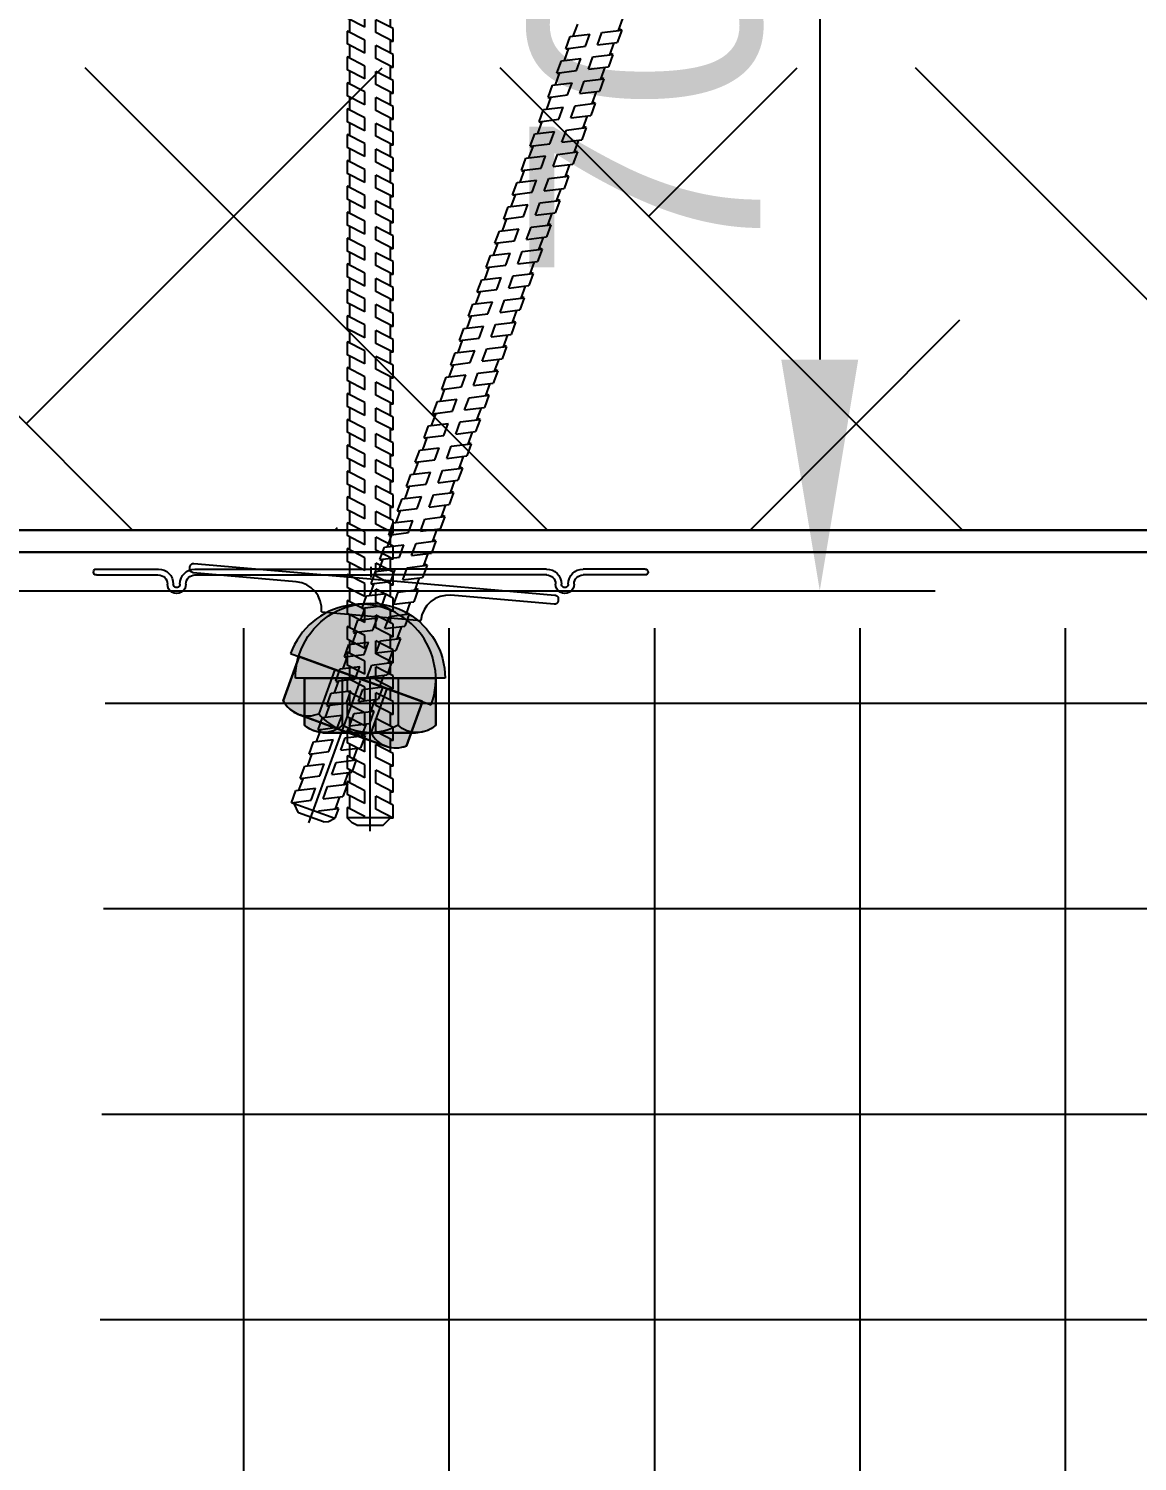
# Model space of a CAD drawing. Header units: millimetres. Extents: x -1985 to 969, y 203 to 500.
# Drawn here: x -1837.03 to -1825.03, y 421.36 to 436.86 of the extents above; entities that cross this region are included whole.
import ezdxf

# ---------------------------------------------------------------- set-up
doc = ezdxf.new("R2010")
doc.units = ezdxf.units.MM
doc.header["$PDMODE"] = 1
for name, color, linetype in [('Контур', 252, 'Continuous'), ('надписи', 7, 'Continuous'), ('Подхват', 252, 'Continuous'), ('ШПАЛА', 7, 'Continuous')]:
    doc.layers.add(name, color=color, linetype=linetype)
doc.layers.add('Сетка', color=7, linetype='ограждение1', lineweight=30)
doc.linetypes.add('ограждение1', pattern='A,6.35,-2.54,[133,ltypeshp.shx,S=2.54,R=0,X=-2.54,Y=0],-2.54,25.4', length=36.83)
doc.dimstyles.new('ISO-25', dxfattribs={"dimtxt": 2.5, "dimasz": 2.5, "dimexe": 1.25, "dimexo": 0.625, "dimtad": 1, "dimdec": 0, "dimlfac": 50, "dimtxsty": 'Standard', "dimcen": 2.5, "dimadec": 0, "dimazin": 0, "dimtfac": 1, "dimtdec": 0, "dimtmove": 0, "dimatfit": 3, "dimfxl": 0, "dimarcsym": 0})

# ---------------------------------------------------------------- blocks, each defined once
blk = doc.blocks.new('Анкер витой')
at = {"color": 252}
for p, q in [((-147920.2241561252, -9215.205208113908), (-147910.5797145284, -9210.291119674186)), ((-147910.5797145284, -9210.291252792973), (-147912.0859830756, -9210.291252792973)), ((-147910.5797145284, -9210.291119674184), (-147910.5797145284, -9217.291119674199)), ((-147935.5797145284, -9223.029255911548), (-147926.0715199474, -9218.184588793758)), ((-147920.2241561252, -9222.205208113917), (-147910.5797145284, -9217.291119674192)), ((-147935.5797145285, -9230.029255911555), (-147935.5797145285, -9223.029255911553)), ((-147935.5797145284, -9230.029255911548), (-147926.0715199474, -9225.184588793763)), ((-147920.2241561252, -9229.214869840547), (-147910.5797145284, -9224.300781400825)), ((-147910.5797145284, -9224.300914519612), (-147912.0859830756, -9224.300914519612)), ((-147910.5797145284, -9224.30078140083), (-147910.5797145285, -9231.30078140083)), ((-147935.5797145284, -9230.029300434297), (-147934.0859830756, -9230.029300434297)), ((-147935.5797145284, -9237.038917638187), (-147926.0715199474, -9232.194250520399)), ((-147920.2241561252, -9236.214869840554), (-147910.5797145284, -9231.30078140083)), ((-147935.5797145285, -9244.038917638198), (-147935.5797145285, -9237.038917638192)), ((-147935.5797145284, -9244.038917638187), (-147926.0715199474, -9239.194250520404)), ((-147920.2241561252, -9243.22484322643), (-147910.5797145284, -9238.310754786706)), ((-147910.5797145284, -9238.310887905493), (-147912.0859830756, -9238.310887905493)), ((-147910.5797145285, -9238.31075478671), (-147910.5797145284, -9245.310754786718)), ((-147935.5797145284, -9244.038962160936), (-147934.0859830756, -9244.038962160936)), ((-147935.5797145284, -9251.048891024067), (-147926.0715199474, -9246.204223906285)), ((-147920.2241561252, -9250.224843226435), (-147910.5797145284, -9245.310754786711)), ((-147935.5797145285, -9258.048891024078), (-147935.5797145285, -9251.048891024082)), ((-147935.5797145284, -9258.048891024067), (-147926.0715199474, -9253.204223906287)), ((-147920.2241561252, -9257.234504953069), (-147910.5797145284, -9252.320416513345)), ((-147910.5797145284, -9252.320549632132), (-147912.0859830756, -9252.320549632132)), ((-147910.5797145284, -9252.320416513347), (-147910.5797145285, -9259.320416513354)), ((-147935.5797145284, -9258.048935546816), (-147934.0859830756, -9258.048935546816)), ((-147935.5797145284, -9265.058552750706), (-147926.0715199474, -9260.213885632922)), ((-147935.5797145285, -9272.058552750712), (-147935.5797145285, -9265.058552750717)), ((-147920.2241561252, -9264.234504953081), (-147910.5797145284, -9259.32041651335)), ((-147935.5797145284, -9272.058552750706), (-147926.0715199474, -9267.213885632924)), ((-147935.5797145284, -9272.058597273455), (-147934.0859830756, -9272.058597273455)), ((-147920.2241561252, -9271.259259891576), (-147910.5797145284, -9266.345171451847)), ((-147910.5797145284, -9266.345304570634), (-147912.0859830756, -9266.345304570634)), ((-147910.5797145285, -9266.345171451849), (-147910.5797145284, -9273.345171451854)), ((-147935.5797145284, -9279.083307689209), (-147926.0715199474, -9274.23864057142)), ((-147935.5797145285, -9286.083307689216), (-147935.5797145285, -9279.083307689212)), ((-147920.2241561252, -9278.259259891583), (-147910.5797145284, -9273.345171451852)), ((-147920.2241561252, -9285.268921618224), (-147910.5797145284, -9280.354833178486)), ((-147910.5797145284, -9280.354966297273), (-147912.0859830756, -9280.354966297273)), ((-147910.5797145284, -9280.354833178491), (-147910.5797145284, -9287.354833178491)), ((-147935.5797145284, -9286.083307689209), (-147926.0715199474, -9281.238640571428)), ((-147935.5797145284, -9286.083352211957), (-147934.0859830756, -9286.083352211957)), ((-147935.5797145284, -9293.092969415848), (-147926.0715199474, -9288.248302298063)), ((-147920.2241561252, -9292.268921618224), (-147910.5797145284, -9287.354833178491)), ((-147935.5797145284, -9300.092969415851), (-147935.5797145285, -9293.092969415855)), ((-147935.5797145284, -9300.092969415848), (-147926.0715199474, -9295.24830229807)), ((-147920.2241561252, -9299.223597750013), (-147910.5797145284, -9294.309509310277)), ((-147910.5797145284, -9294.309642429063), (-147912.0859830756, -9294.309642429063)), ((-147910.5797145284, -9294.309509310278), (-147910.5797145284, -9301.309509310284)), ((-147935.5797145284, -9300.093013938596), (-147934.0859830756, -9300.093013938596)), ((-147935.5797145284, -9307.047645547638), (-147926.0715199474, -9302.202978429857)), ((-147920.2241561252, -9306.22359775002), (-147910.5797145284, -9301.309509310282)), ((-147935.5797145284, -9314.047645547646), (-147935.5797145284, -9307.04764554764)), ((-147935.5797145284, -9314.047645547638), (-147926.0715199474, -9309.202978429861)), ((-147920.2241561252, -9313.233259476652), (-147910.5797145284, -9308.319171036916)), ((-147910.5797145284, -9308.319304155702), (-147912.0859830756, -9308.319304155702)), ((-147910.5797145284, -9308.31917103692), (-147910.5797145284, -9315.319171036926)), ((-147935.5797145284, -9314.047690070387), (-147934.0859830756, -9314.047690070387)), ((-147935.5797145284, -9321.057307274277), (-147926.0715199474, -9316.212640156495)), ((-147920.2241561252, -9320.233259476658), (-147910.5797145284, -9315.319171036921)), ((-147935.5797145285, -9328.05730727428), (-147935.5797145284, -9321.057307274283)), ((-147935.5797145284, -9328.057307274277), (-147926.0715199474, -9323.212640156495)), ((-147920.2241561252, -9327.202405501826), (-147910.5797145284, -9322.288317062086)), ((-147910.5797145284, -9322.288450180873), (-147912.0859830756, -9322.288450180873)), ((-147910.5797145284, -9322.288317062095), (-147910.5797145284, -9329.288317062093)), ((-147935.5797145284, -9328.057351797026), (-147934.0859830756, -9328.057351797026)), ((-147935.5797145284, -9335.026453299448), (-147926.0715199474, -9330.181786181669)), ((-147935.5797145284, -9342.02645329945), (-147935.5797145285, -9335.026453299453)), ((-147920.2241561252, -9334.202405501826), (-147910.5797145284, -9329.288317062092)), ((-147935.5797145284, -9342.026453299448), (-147926.0715199474, -9337.181786181663)), ((-147935.5797145284, -9342.026497822197), (-147934.0859830756, -9342.026497822197)), ((-147920.2241561252, -9341.21206722846), (-147910.5797145284, -9336.297978788725)), ((-147910.5797145284, -9336.298111907512), (-147912.0859830756, -9336.298111907512)), ((-147910.5797145284, -9336.297978788723), (-147910.5797145284, -9343.297978788734)), ((-147935.5797145284, -9349.036115026087), (-147926.0715199474, -9344.191447908299)), ((-147935.5797145284, -9356.036115026083), (-147935.5797145284, -9349.036115026083)), ((-147920.2241561252, -9348.212067228465), (-147910.5797145284, -9343.29797878873)), ((-147920.2241561252, -9355.199823762654), (-147910.5797145284, -9350.285735322914)), ((-147910.5797145284, -9350.2858684417), (-147912.0859830756, -9350.2858684417)), ((-147910.5797145284, -9350.285735322914), (-147910.5797145284, -9357.285735322921)), ((-147935.5797145284, -9356.036115026087), (-147926.0715199474, -9351.191447908306)), ((-147935.5797145284, -9356.036159548836), (-147934.0859830756, -9356.036159548836)), ((-147935.5797145284, -9363.023871560275), (-147926.0715199474, -9358.17920444249)), ((-147920.2241561252, -9362.199823762656), (-147910.5797145284, -9357.28573532292)), ((-147935.5797145284, -9370.023871560268), (-147935.5797145284, -9363.023871560268)), ((-147935.5797145284, -9370.023871560275), (-147926.0715199474, -9365.179204442496)), ((-147920.2241561252, -9369.209485489291), (-147910.5797145284, -9364.295397049553)), ((-147910.5797145284, -9364.29553016834), (-147912.0859830756, -9364.29553016834)), ((-147910.5797145284, -9364.295397049558), (-147910.5797145285, -9371.295397049566)), ((-147935.5797145284, -9370.023916083024), (-147934.0859830756, -9370.023916083024)), ((-147935.5797145284, -9377.033533286914), (-147926.0715199474, -9372.188866169134)), ((-147920.2241561253, -9376.209485489304), (-147910.5797145284, -9371.295397049558)), ((-147935.5797145284, -9384.033533286913), (-147935.5797145284, -9377.03353328691)), ((-147935.5797145284, -9384.033533286914), (-147926.0715199474, -9379.188866169141)), ((-147920.2241561253, -9383.21945887518), (-147910.5797145284, -9378.305370435433)), ((-147910.5797145284, -9378.30550355422), (-147912.0859830756, -9378.30550355422)), ((-147910.5797145285, -9378.305370435437), (-147910.5797145284, -9385.305370435442)), ((-147935.5797145284, -9384.033577809663), (-147934.0859830756, -9384.033577809663)), ((-147935.5797145284, -9391.043506672795), (-147926.0715199474, -9386.198839555014)), ((-147920.2241561253, -9390.219458875185), (-147910.5797145284, -9385.305370435439)), ((-147935.5797145284, -9398.043506672791), (-147935.5797145284, -9391.043506672788)), ((-147935.5797145284, -9398.043506672795), (-147926.0715199474, -9393.198839555022)), ((-147920.2241561253, -9397.229120601818), (-147910.5797145284, -9392.315032162072)), ((-147910.5797145284, -9392.31516528086), (-147912.0859830756, -9392.31516528086)), ((-147910.5797145284, -9392.315032162078), (-147910.5797145284, -9399.315032162085)), ((-147935.5797145284, -9398.043551195544), (-147934.0859830756, -9398.043551195544)), ((-147935.5797145284, -9405.053168399434), (-147926.0715199474, -9400.208501281657)), ((-147920.2241561252, -9404.22912060182), (-147910.5797145284, -9399.315032162078)), ((-147935.5797145284, -9412.053168399436), (-147935.5797145284, -9405.053168399423)), ((-147935.5797145284, -9412.053168399434), (-147926.0715199474, -9407.20850128166)), ((-147935.5797145284, -9412.053212922183), (-147934.0859830756, -9412.053212922183)), ((-147920.2241561252, -9411.253875540317), (-147910.5797145284, -9406.339787100575)), ((-147910.5797145284, -9406.339920219361), (-147912.0859830756, -9406.339920219361)), ((-147910.5797145284, -9406.33978710058), (-147910.5797145284, -9413.339787100582)), ((-147935.5797145284, -9419.077923337936), (-147926.0715199474, -9414.233256220157)), ((-147935.5797145284, -9426.077923337938), (-147935.5797145284, -9419.077923337933)), ((-147920.2241561252, -9418.25387554032), (-147910.5797145284, -9413.33978710058)), ((-147920.2241561252, -9425.263537266957), (-147910.5797145284, -9420.349448827214)), ((-147910.5797145284, -9420.349581946), (-147912.0859830756, -9420.349581946)), ((-147910.5797145284, -9420.349448827215), (-147910.5797145284, -9427.349448827223)), ((-147935.5797145284, -9426.077923337936), (-147926.0715199474, -9421.233256220163)), ((-147935.5797145284, -9426.077967860685), (-147934.0859830756, -9426.077967860685)), ((-147920.2241561252, -9432.263537266957), (-147910.5797145284, -9427.349448827219)), ((-147935.5797145284, -9433.087585064575), (-147926.0715199474, -9428.242917946798)), ((-147935.5797145284, -9440.087585064568), (-147935.5797145284, -9433.087585064572)), ((-147935.5797145284, -9440.087585064575), (-147926.0715199474, -9435.242917946796)), ((-147920.2241561252, -9439.218213398744), (-147910.5797145284, -9434.304124959004)), ((-147910.5797145284, -9434.304258077791), (-147912.0859830756, -9434.304258077791)), ((-147910.5797145284, -9434.304124959008), (-147910.5797145284, -9441.30412495901)), ((-147935.5797145284, -9440.087629587324), (-147934.0859830756, -9440.087629587324)), ((-147935.5797145284, -9447.042261196366), (-147926.0715199474, -9442.197594078589)), ((-147920.2241561253, -9446.21821339875), (-147910.5797145284, -9441.30412495901)), ((-147935.5797145284, -9454.04226119636), (-147935.5797145284, -9447.042261196366)), ((-147935.5797145284, -9454.042261196366), (-147926.0715199474, -9449.197594078592)), ((-147920.2241561253, -9453.227875125387), (-147910.5797145284, -9448.313786685643)), ((-147910.5797145284, -9448.31391980443), (-147912.0859830756, -9448.31391980443)), ((-147910.5797145284, -9448.313786685647), (-147910.5797145285, -9455.313786685652)), ((-147935.5797145284, -9454.042305719115), (-147934.0859830756, -9454.042305719115)), ((-147935.5797145284, -9461.051922923005), (-147926.0715199474, -9456.207255805224)), ((-147920.2241561253, -9460.22787512539), (-147910.5797145284, -9455.313786685649)), ((-147935.5797145284, -9468.051922923001), (-147935.5797145284, -9461.051922922998)), ((-147935.5797145284, -9468.051922923005), (-147926.0715199474, -9463.207255805226)), ((-147920.2241561252, -9467.197021150554), (-147910.5797145284, -9462.282932710814)), ((-147910.5797145284, -9462.2830658296), (-147912.0859830756, -9462.2830658296)), ((-147910.5797145285, -9462.282932710816), (-147910.5797145284, -9469.282932710823)), ((-147935.5797145284, -9468.051967445754), (-147934.0859830756, -9468.051967445754)), ((-147935.5797145284, -9475.021068948176), (-147926.0715199474, -9470.176401830391)), ((-147920.2241561252, -9474.19702115056), (-147910.5797145284, -9469.28293271082)), ((-147935.5797145284, -9482.021068948174), (-147935.5797145284, -9475.02106894817)), ((-147935.5797145284, -9482.021068948176), (-147926.0715199474, -9477.176401830391)), ((-147935.5797145284, -9482.021113470924), (-147934.0859830756, -9482.021113470924)), ((-147920.2241561252, -9481.206682877197), (-147910.5797145284, -9476.292594437453)), ((-147910.5797145284, -9476.29272755624), (-147912.0859830756, -9476.29272755624)), ((-147910.5797145284, -9476.292594437457), (-147910.5797145284, -9483.292594437462)), ((-147935.5797145284, -9489.030730674815), (-147926.0715199474, -9484.186063557028)), ((-147935.5797145284, -9496.030730674811), (-147935.5797145284, -9489.030730674811)), ((-147920.2241561252, -9488.206682877202), (-147910.5797145284, -9483.292594437458)), ((-147920.2241561252, -9495.090256179044), (-147910.5797145284, -9490.176167739302)), ((-147910.5797145284, -9490.17630085809), (-147912.0859830756, -9490.17630085809)), ((-147910.5797145284, -9490.176167739302), (-147910.5797145284, -9497.176167739308)), ((-147935.5797145284, -9496.030730674815), (-147926.0715199474, -9491.186063557034)), ((-147935.5797145284, -9496.030775197563), (-147934.0859830756, -9496.030775197563)), ((-147920.2241561253, -9502.090256179054), (-147910.5797145284, -9497.176167739308)), ((-147935.5797145284, -9502.914303976664), (-147926.0715199474, -9498.069636858878)), ((-147935.5797145284, -9509.914303976655), (-147935.5797145284, -9502.914303976655)), ((-147935.5797145284, -9509.914303976664), (-147926.0715199474, -9505.069636858887)), ((-147920.2241561253, -9509.099917905689), (-147910.5797145284, -9504.185829465941)), ((-147910.5797145284, -9504.185962584728), (-147912.0859830756, -9504.185962584728)), ((-147910.5797145284, -9504.18582946594), (-147910.5797145284, -9511.185829465954)), ((-147935.5797145284, -9509.914348499413), (-147934.0859830756, -9509.914348499413)), ((-147935.5797145284, -9516.923965703303), (-147926.0715199474, -9512.079298585519)), ((-147920.2241561252, -9516.099917905689), (-147910.5797145284, -9511.185829465947)), ((-147935.5797145284, -9523.9239657033), (-147935.5797145284, -9516.923965703292)), ((-147935.5797145284, -9523.923965703303), (-147926.0715199474, -9519.079298585522)), ((-147920.2241561252, -9523.109891291566), (-147910.5797145284, -9518.195802851822)), ((-147910.5797145284, -9518.195935970609), (-147912.0859830756, -9518.195935970609)), ((-147910.5797145284, -9518.195802851827), (-147910.5797145285, -9525.195802851831)), ((-147935.5797145284, -9523.924010226052), (-147934.0859830756, -9523.924010226052)), ((-147935.5797145284, -9530.933939089184), (-147926.0715199474, -9526.089271971401)), ((-147920.2241561253, -9530.10989129157), (-147910.5797145284, -9525.195802851827)), ((-147935.5797145284, -9537.933939089178), (-147935.5797145284, -9530.933939089178)), ((-147935.5797145284, -9537.933939089184), (-147926.0715199474, -9533.089271971403)), ((-147920.2241561253, -9537.119553018209), (-147910.5797145284, -9532.205464578461)), ((-147910.5797145284, -9532.205597697248), (-147912.0859830756, -9532.205597697248)), ((-147910.5797145285, -9532.20546457847), (-147910.5797145285, -9539.205464578472)), ((-147935.5797145284, -9537.933983611932), (-147934.0859830756, -9537.933983611932)), ((-147935.5797145284, -9544.943600815823), (-147926.0715199474, -9540.098933698046)), ((-147920.2241561252, -9544.119553018205), (-147910.5797145284, -9539.205464578466)), ((-147935.5797145284, -9551.943600815815), (-147935.5797145284, -9544.943600815819)), ((-147935.5797145284, -9551.943600815823), (-147926.0715199474, -9547.098933698042)), ((-147935.5797145284, -9551.943645338572), (-147934.0859830756, -9551.943645338572)), ((-147920.2241561252, -9551.144307956707), (-147910.5797145284, -9546.230219516963)), ((-147910.5797145284, -9546.23035263575), (-147912.0859830756, -9546.23035263575)), ((-147910.5797145285, -9546.230219516969), (-147910.5797145284, -9553.230219516972)), ((-147935.5797145284, -9558.968355754325), (-147926.0715199474, -9554.123688636544)), ((-147935.5797145284, -9565.96835575432), (-147935.5797145284, -9558.968355754321)), ((-147920.2241561252, -9558.144307956707), (-147910.5797145284, -9553.230219516969)), ((-147935.5797145284, -9565.968355754325), (-147926.0715199474, -9561.123688636542)), ((-147935.5797145284, -9565.968400277074), (-147934.0859830756, -9565.968400277074)), ((-147920.2241561252, -9565.153969683344), (-147910.5797145284, -9560.239881243602)), ((-147920.2241561252, -9572.153969683352), (-147910.5797145284, -9567.239881243608)), ((-147910.5797145284, -9560.240014362389), (-147912.0859830756, -9560.240014362389)), ((-147910.5797145285, -9560.239881243606), (-147910.5797145285, -9567.239881243611)), ((-147935.5797145284, -9572.978017480964), (-147926.0715199474, -9568.133350363176)), ((-147935.5797145284, -9579.97801748096), (-147935.5797145284, -9572.978017480958)), ((-147935.5797145284, -9579.978017480964), (-147926.0715199474, -9575.133350363185)), ((-147920.2241561253, -9579.108645815137), (-147910.5797145284, -9574.194557375393)), ((-147910.5797145284, -9574.19469049418), (-147912.0859830756, -9574.19469049418)), ((-147910.5797145285, -9574.194557375398), (-147910.5797145284, -9581.194557375395)), ((-147935.5797145284, -9579.978062003713), (-147934.0859830756, -9579.978062003713)), ((-147935.5797145284, -9586.932693612755), (-147926.0715199474, -9582.088026494974)), ((-147920.2241561253, -9586.108645815139), (-147910.5797145284, -9581.194557375398)), ((-147935.5797145284, -9593.932693612745), (-147935.5797145284, -9586.93269361275)), ((-147935.5797145284, -9593.932693612755), (-147926.0715199474, -9589.088026494972)), ((-147920.2241561253, -9593.11830754178), (-147910.5797145284, -9588.204219102032)), ((-147910.5797145284, -9588.204352220819), (-147912.0859830756, -9588.204352220819)), ((-147910.5797145284, -9588.204219102034), (-147910.5797145284, -9595.204219102037)), ((-147935.5797145284, -9593.932738135503), (-147934.0859830756, -9593.932738135503)), ((-147935.5797145284, -9600.942355339394), (-147926.0715199474, -9596.09768822161)), ((-147920.2241561252, -9600.118307541781), (-147910.5797145284, -9595.204219102037)), ((-147935.5797145284, -9607.94235533939), (-147935.5797145284, -9600.94235533939)), ((-147935.5797145284, -9607.942355339394), (-147926.0715199474, -9603.097688221616)), ((-147920.2241561252, -9607.087453566946), (-147910.5797145284, -9602.173365127202)), ((-147910.5797145284, -9602.17349824599), (-147912.0859830756, -9602.17349824599)), ((-147910.5797145284, -9602.1733651272), (-147910.5797145284, -9609.173365127206)), ((-147935.5797145284, -9607.942399862142), (-147934.0859830756, -9607.942399862142)), ((-147935.5797145284, -9614.911501364564), (-147926.0715199474, -9610.066834246783)), ((-147920.2241561252, -9614.087453566948), (-147910.5797145284, -9609.173365127208)), ((-147935.5797145284, -9621.911501364553), (-147935.5797145284, -9614.911501364559)), ((-147935.5797145284, -9621.911501364564), (-147926.0715199474, -9617.06683424678)), ((-147920.2241561252, -9621.097115293585), (-147910.5797145284, -9616.183026853842)), ((-147910.5797145284, -9616.183159972628), (-147912.0859830756, -9616.183159972628)), ((-147910.5797145284, -9616.183026853843), (-147910.5797145284, -9623.183026853847)), ((-147935.5797145284, -9621.911545887313), (-147934.0859830756, -9621.911545887313)), ((-147935.5797145284, -9628.921163091203), (-147926.0715199474, -9624.076495973422)), ((-147935.5797145284, -9635.921163091203), (-147935.5797145284, -9628.921163091198)), ((-147920.2241561253, -9628.097115293593), (-147910.5797145284, -9623.183026853847)), ((-147935.5797145284, -9635.921163091203), (-147926.0715199474, -9631.07649597342)), ((-147935.5797145284, -9635.921207613952), (-147934.0859830756, -9635.921207613952)), ((-147920.2241561253, -9635.10459540553), (-147910.5797145284, -9630.190506965782)), ((-147920.2241561253, -9642.104595405532), (-147910.5797145284, -9637.190506965788)), ((-147910.5797145284, -9630.19064008457), (-147912.0859830756, -9630.19064008457)), ((-147910.5797145284, -9630.190506965786), (-147910.5797145284, -9637.19050696579)), ((-147935.5797145284, -9642.928643203144), (-147926.0715199474, -9638.083976085361)), ((-147935.5797145284, -9649.928643203144), (-147935.5797145284, -9642.928643203144)), ((-147935.5797145284, -9649.928643203144), (-147926.0715199474, -9645.083976085367)), ((-147920.2241561252, -9649.104595405523), (-147910.5797145284, -9644.190506965782)), ((-147910.5797145284, -9644.19064008457), (-147912.0859830756, -9644.19064008457)), ((-147910.5797145284, -9644.190506965786), (-147910.5797145284, -9651.190506965788)), ((-147935.5797145284, -9649.928687725893), (-147934.0859830756, -9649.928687725893)), ((-147935.5797145284, -9656.928643203144), (-147926.0715199474, -9652.083976085367)), ((-147920.2241561252, -9656.104595405526), (-147910.5797145284, -9651.190506965788)), ((-147935.5797145284, -9663.928643203144), (-147935.5797145284, -9656.928643203144)), ((-147935.5797145284, -9663.928643203144), (-147926.0715199474, -9659.08397608537)), ((-147920.2241561252, -9663.076234704626), (-147910.5797145284, -9658.162146264885)), ((-147910.5797145284, -9658.162279383672), (-147912.0859830756, -9658.162279383672)), ((-147910.5797145284, -9658.162146264889), (-147910.5797145284, -9663.809767463674)), ((-147935.5797145284, -9663.928687725893), (-147934.0859830756, -9663.928687725893)), ((-147930.0859830756, -9667.809216580226), (-147934.0859830756, -9663.809216580226)), ((-147934.0859830756, -9663.809767463674), (-147910.5797145284, -9663.809767463674)), ((-147915.7748825381, -9667.809216580226), (-147930.0859830756, -9667.809216580226)), ((-147915.7748825381, -9667.809216580226), (-147913.3412480976, -9666.569217897999)), ((-147913.3412480976, -9666.569217898003), (-147910.5812467798, -9663.809216580226))]:
    blk.add_line(p, q, dxfattribs=at)
at = {"layer": 'ШПАЛА', "color": 252}
for p, q in [((-147912.0859830756, -9211.058601832756), (-147912.0859830756, -9204.080462212329)), ((-147934.0859830757, -9222.268161721648), (-147934.0859830757, -9215.290022101217)), ((-147926.0715199474, -9225.184588793763), (-147926.0715199474, -9218.184588793756)), ((-147920.2241561252, -9222.205208113915), (-147920.2241561252, -9215.205208113912)), ((-147912.0859830756, -9225.068263559395), (-147912.0859830756, -9218.058601832765)), ((-147934.0859830757, -9236.277823448294), (-147934.0859830757, -9229.268161721651)), ((-147926.0715199474, -9239.19425052041), (-147926.0715199474, -9232.1942505204)), ((-147920.2241561252, -9236.214869840558), (-147920.2241561252, -9229.21486984055)), ((-147912.0859830756, -9239.078236945277), (-147912.0859830756, -9232.068263559404)), ((-147934.0859830757, -9250.287796834173), (-147934.0859830757, -9243.277823448294)), ((-147926.0715199474, -9253.204223906281), (-147926.0715199474, -9246.204223906287)), ((-147920.2241561252, -9250.224843226437), (-147920.2241561252, -9243.224843226435)), ((-147912.0859830756, -9253.087898671914), (-147912.0859830756, -9246.078236945279)), ((-147934.0859830757, -9264.297458560808), (-147934.0859830757, -9257.287796834169)), ((-147920.2241561252, -9264.234504953085), (-147920.2241561252, -9257.234504953072)), ((-147926.0715199474, -9267.213885632924), (-147926.0715199474, -9260.213885632918)), ((-147912.0859830756, -9267.112653610411), (-147912.0859830756, -9260.087898671922)), ((-147934.0859830757, -9278.322213499308), (-147934.0859830757, -9271.297458560814)), ((-147920.2241561252, -9278.259259891583), (-147920.2241561252, -9271.259259891576)), ((-147926.0715199474, -9281.23864057143), (-147926.0715199474, -9274.23864057142)), ((-147912.0859830756, -9281.122315337056), (-147912.0859830756, -9274.112653610417)), ((-147934.0859830757, -9292.331875225951), (-147934.0859830757, -9285.32221349931)), ((-147926.0715199474, -9295.24830229807), (-147926.0715199474, -9288.248302298067)), ((-147920.2241561252, -9292.268921618226), (-147920.2241561252, -9285.26892161822)), ((-147912.0859830756, -9295.076991468843), (-147912.0859830756, -9288.122315337057)), ((-147934.0859830757, -9306.286551357738), (-147934.0859830757, -9299.331875225951)), ((-147926.0715199474, -9309.202978429861), (-147926.0715199474, -9302.202978429857)), ((-147920.2241561252, -9306.223597750019), (-147920.2241561252, -9299.223597750013)), ((-147912.0859830756, -9309.086653195489), (-147912.0859830756, -9302.076991468848)), ((-147934.0859830757, -9320.29621308438), (-147934.0859830757, -9313.286551357745)), ((-147926.0715199474, -9323.212640156493), (-147926.0715199474, -9316.212640156496)), ((-147920.2241561252, -9320.233259476652), (-147920.2241561252, -9313.233259476652)), ((-147912.0859830756, -9323.055799220656), (-147912.0859830756, -9316.08665319549)), ((-147934.0859830757, -9334.265359109555), (-147934.0859830757, -9327.29621308438)), ((-147920.2241561252, -9334.202405501828), (-147920.2241561252, -9327.202405501828)), ((-147926.0715199474, -9337.181786181663), (-147926.0715199474, -9330.181786181667)), ((-147912.0859830756, -9337.065460947295), (-147912.0859830756, -9330.05579922066)), ((-147934.0859830757, -9348.27502083619), (-147934.0859830757, -9341.265359109553)), ((-147920.2241561252, -9348.212067228467), (-147920.2241561252, -9341.21206722846)), ((-147926.0715199474, -9351.191447908308), (-147926.0715199474, -9344.191447908303)), ((-147912.0859830756, -9351.05321748148), (-147912.0859830756, -9344.065460947302)), ((-147934.0859830757, -9362.26277737038), (-147934.0859830757, -9355.275020836196)), ((-147926.0715199474, -9365.179204442496), (-147926.0715199474, -9358.179204442495)), ((-147920.2241561252, -9362.199823762661), (-147920.2241561252, -9355.19982376265)), ((-147912.0859830756, -9365.062879208112), (-147912.0859830756, -9358.053217481483)), ((-147934.0859830757, -9376.27243909701), (-147934.0859830757, -9369.262777370377)), ((-147926.0715199474, -9379.188866169145), (-147926.0715199474, -9372.188866169134)), ((-147920.2241561253, -9376.209485489304), (-147920.2241561252, -9369.209485489297)), ((-147912.0859830756, -9379.072852593992), (-147912.0859830756, -9372.062879208122)), ((-147934.0859830756, -9390.28241248289), (-147934.0859830757, -9383.272439097014)), ((-147926.0715199474, -9393.198839555018), (-147926.0715199474, -9386.198839555014)), ((-147920.2241561253, -9390.219458875185), (-147920.2241561253, -9383.219458875179)), ((-147912.0859830756, -9393.082514320631), (-147912.0859830756, -9386.072852594003)), ((-147934.0859830756, -9404.29207420953), (-147934.0859830756, -9397.282412482895)), ((-147926.0715199474, -9407.20850128166), (-147926.0715199474, -9400.208501281655)), ((-147920.2241561252, -9404.22912060182), (-147920.2241561253, -9397.229120601814)), ((-147912.0859830756, -9407.10726925913), (-147912.0859830756, -9400.082514320635)), ((-147934.0859830757, -9418.316829148032), (-147934.0859830756, -9411.292074209534)), ((-147920.2241561252, -9418.253875540322), (-147920.2241561252, -9411.253875540315)), ((-147926.0715199474, -9421.233256220161), (-147926.0715199474, -9414.23325622016)), ((-147912.0859830756, -9421.11693098577), (-147912.0859830756, -9414.10726925914)), ((-147934.0859830757, -9432.326490874668), (-147934.0859830757, -9425.316829148036)), ((-147920.2241561252, -9432.263537266961), (-147920.2241561252, -9425.263537266957)), ((-147912.0859830756, -9435.071607117561), (-147912.0859830756, -9428.116930985774)), ((-147926.0715199474, -9435.242917946794), (-147926.0715199474, -9428.242917946794)), ((-147934.0859830756, -9446.281167006458), (-147934.0859830757, -9439.32649087467)), ((-147926.0715199474, -9449.197594078589), (-147926.0715199474, -9442.197594078589)), ((-147920.2241561253, -9446.21821339875), (-147920.2241561252, -9439.218213398754)), ((-147912.0859830756, -9449.081268844198), (-147912.0859830756, -9442.071607117567)), ((-147934.0859830756, -9460.290828733097), (-147934.0859830756, -9453.28116700646)), ((-147926.0715199474, -9463.207255805224), (-147926.0715199474, -9456.207255805219)), ((-147920.2241561252, -9460.227875125387), (-147920.2241561253, -9453.227875125385)), ((-147912.0859830756, -9463.050414869369), (-147912.0859830756, -9456.08126884421)), ((-147934.0859830756, -9474.259974758264), (-147934.0859830756, -9467.290828733097)), ((-147926.0715199474, -9477.176401830391), (-147926.0715199474, -9470.176401830391)), ((-147920.2241561252, -9474.197021150561), (-147920.2241561252, -9467.197021150552)), ((-147912.0859830756, -9477.060076596008), (-147912.0859830756, -9470.050414869376)), ((-147934.0859830756, -9488.269636484907), (-147934.0859830756, -9481.259974758268)), ((-147920.2241561252, -9488.206682877204), (-147920.2241561252, -9481.206682877197)), ((-147926.0715199474, -9491.186063557036), (-147926.0715199474, -9484.186063557027)), ((-147912.0859830756, -9490.943649897865), (-147912.0859830756, -9484.060076596019)), ((-147934.0859830756, -9502.153209786757), (-147934.0859830756, -9495.26963648491)), ((-147920.2241561253, -9502.09025617905), (-147920.2241561252, -9495.090256179046)), ((-147926.0715199474, -9505.069636858883), (-147926.0715199474, -9498.06963685888)), ((-147912.0859830756, -9504.953311624502), (-147912.0859830756, -9497.943649897868)), ((-147934.0859830756, -9516.1628715134), (-147934.0859830756, -9509.15320978676)), ((-147926.0715199474, -9519.079298585526), (-147926.0715199474, -9512.079298585519)), ((-147920.2241561252, -9516.09991790569), (-147920.2241561253, -9509.099917905682)), ((-147912.0859830756, -9518.96328501038), (-147912.0859830756, -9511.953311624507)), ((-147934.0859830757, -9530.17284489928), (-147934.0859830756, -9523.162871513403)), ((-147926.0715199474, -9533.089271971405), (-147926.0715199474, -9526.089271971403)), ((-147920.2241561253, -9530.109891291568), (-147920.2241561252, -9523.10989129157)), ((-147912.0859830756, -9532.972946737023), (-147912.0859830756, -9525.963285010384)), ((-147934.0859830756, -9544.182506625917), (-147934.0859830757, -9537.172844899276)), ((-147926.0715199474, -9547.098933698044), (-147926.0715199474, -9540.098933698046)), ((-147920.2241561252, -9544.119553018209), (-147920.2241561253, -9537.119553018209)), ((-147912.0859830756, -9546.997701675522), (-147912.0859830756, -9539.972946737027)), ((-147934.0859830756, -9558.207261564421), (-147934.0859830757, -9551.182506625923)), ((-147920.2241561252, -9558.14430795671), (-147920.2241561252, -9551.144307956707)), ((-147926.0715199474, -9561.123688636544), (-147926.0715199474, -9554.123688636546)), ((-147912.0859830756, -9561.007363402157), (-147912.0859830756, -9553.997701675526)), ((-147934.0859830756, -9572.216923291047), (-147934.0859830756, -9565.207261564412)), ((-147920.2241561253, -9572.153969683353), (-147920.2241561253, -9565.153969683344)), ((-147926.0715199474, -9575.133350363187), (-147926.0715199474, -9568.13335036318)), ((-147912.0859830756, -9574.96203953395), (-147912.0859830756, -9568.007363402163)), ((-147934.0859830756, -9586.17159942284), (-147934.0859830756, -9579.216923291053)), ((-147926.0715199474, -9589.088026494972), (-147926.0715199474, -9582.088026494974)), ((-147920.2241561253, -9586.108645815135), (-147920.2241561253, -9579.108645815139)), ((-147912.0859830756, -9588.971701260596), (-147912.0859830756, -9581.962039533948)), ((-147923.0859830756, -9670.97347775632), (-147923.0859830756, -9588.983455513102)), ((-147934.0859830756, -9600.181261149479), (-147934.0859830756, -9593.171599422838)), ((-147926.0715199474, -9603.097688221613), (-147926.0715199474, -9596.097688221611)), ((-147920.2241561252, -9600.11830754178), (-147920.2241561253, -9593.118307541772)), ((-147912.0859830756, -9602.940847285761), (-147912.0859830756, -9595.971701260603)), ((-147934.0859830756, -9614.15040717465), (-147934.0859830756, -9607.181261149482)), ((-147926.0715199474, -9617.066834246783), (-147926.0715199474, -9610.06683424678)), ((-147920.2241561252, -9614.087453566952), (-147920.2241561252, -9607.087453566948)), ((-147912.0859830756, -9616.9505090124), (-147912.0859830756, -9609.940847285765)), ((-147934.0859830756, -9628.160068901285), (-147934.0859830756, -9621.150407174644)), ((-147920.2241561253, -9628.097115293593), (-147920.2241561252, -9621.097115293589)), ((-147926.0715199474, -9631.076495973419), (-147926.0715199474, -9624.07649597342)), ((-147912.0859830756, -9630.957989124345), (-147912.0859830756, -9623.950509012404)), ((-147934.0859830756, -9642.167549013222), (-147934.0859830756, -9635.160068901285)), ((-147920.2241561253, -9642.10459540553), (-147920.2241561253, -9635.10459540553)), ((-147926.0715199474, -9645.083976085367), (-147926.0715199474, -9638.083976085363)), ((-147912.0859830756, -9644.957989124345), (-147912.0859830756, -9637.957989124348)), ((-147934.0859830756, -9656.167549013222), (-147934.0859830756, -9649.167549013222)), ((-147926.0715199474, -9659.083976085369), (-147926.0715199474, -9652.083976085361)), ((-147920.2241561252, -9656.104595405526), (-147920.2241561252, -9649.104595405526)), ((-147912.0859830756, -9658.929628423446), (-147912.0859830756, -9651.957989124348)), ((-147934.0859830756, -9663.809216580226), (-147934.0859830756, -9663.167549013222)), ((-147920.2241561252, -9663.809767463674), (-147920.2241561252, -9663.07623470463))]:
    blk.add_line(p, q, dxfattribs=at)
blk = doc.blocks.new('Гайка')
h = blk.add_hatch(color=253)
edge = h.paths.add_edge_path()
edge.add_line((-147963.5914664633, -9588.257982503914), (-147882.6194683361, -9588.257982503914))
edge.add_arc((-147923.1054673997, -9588.25715307321), 40.4859990721161, 359.9988261897975, 540.0011738102031)
h = blk.add_hatch(color=253)
h.paths.add_polyline_path([(-147887.6201123361, -9613.650001002365), (-147887.6201123357, -9588.257982503914)], flags=17)
edge = h.paths.add_edge_path()
edge.add_line((-147923.1057894015, -9617.809216580075), (-147898.6277809365, -9617.809216579617))
edge.add_arc((-147897.825450868, -9602.79073779824), 14.90209824058387, 226.7781060427316, 313.2218939938403)
edge.add_arc((-147923.1057894042, -9588.030302697149), 29.72582322397604, 239.5268307540591, 269.999999964982)
edge.add_arc((-147948.386127935, -9602.790737797322), 14.90209824058387, 226.7781060427316, 313.2218939938403)
edge.add_line((-147923.1057894015, -9617.809216580075), (-147947.5837978661, -9617.809216580526))
edge.add_line((-147958.5914664717, -9613.650001000702), (-147958.5914664718, -9588.257982503914))
edge.add_line((-147948.6866892791, -9617.809216580727), (-147923.1057894015, -9617.809216580075))
edge.add_arc((-147923.1057894042, -9588.030302697149), 29.72582322397604, 269.999999964982, 300.473169242115)
edge.add_line((-147897.5248895267, -9617.809216578795), (-147923.1057894015, -9617.809216580075))
edge.add_line((-147938.1807894028, -9588.257982503914), (-147938.1807894035, -9613.650001004571))
edge.add_line((-147908.0307894024, -9613.650001005322), (-147908.0307894016, -9588.257982503914))
edge.add_line((-147963.5914664633, -9588.257982503914), (-147882.6194683361, -9588.257982503914))
for points in [[(-147887.6201123357, -9588.257982503914), (-147958.5914664718, -9588.257982504078), (-147958.5914664717, -9613.650001000702), (-147957.219988533, -9614.792214327585), (-147955.861389113, -9615.68232428979), (-147954.2363973277, -9616.496462149029), (-147953.0857514577, -9616.932380937955), (-147948.6866892791, -9617.809216580727), (-147897.5248895267, -9617.809216578795), (-147895.9720947968, -9617.577137063961), (-147893.3142609388, -9616.993614175744), (-147891.7555919207, -9616.400636560988), (-147890.6136148913, -9615.831518212686), (-147888.8216021365, -9614.665216312807), (-147887.6201123338, -9613.650001004075)], [(-147887.6201123361, -9613.650001002365), (-147887.6201123357, -9588.257982503914)]]:
    blk.add_hatch(color=253).paths.add_polyline_path(points)
at = {"color": 0}
for p, q in [((-147958.5914664717, -9613.650001000702), (-147958.5914664718, -9588.257982503914)), ((-147938.1807894028, -9588.257982503914), (-147938.1807894035, -9613.650001004571)), ((-147908.0307894024, -9613.650001005322), (-147908.0307894016, -9588.257982503914)), ((-147887.6201123357, -9588.257982503914), (-147887.6201123361, -9613.650001002365)), ((-147887.6201123361, -9613.650001002365), (-147887.6201123357, -9588.257982503914)), ((-147948.6866892791, -9617.809216580727), (-147923.1057894015, -9617.809216580075)), ((-147923.1057894015, -9617.809216580075), (-147947.5837978661, -9617.809216580526)), ((-147897.5248895267, -9617.809216578795), (-147923.1057894015, -9617.809216580075)), ((-147923.1057894015, -9617.809216580075), (-147898.6277809365, -9617.809216579617))]:
    blk.add_line(p, q, dxfattribs=at)
blk.add_lwpolyline([(-147887.6201123357, -9588.257982503914), (-147958.5914664718, -9588.257982504078), (-147958.5914664717, -9613.650001000702), (-147957.219988533, -9614.792214327585), (-147955.861389113, -9615.68232428979), (-147954.2363973277, -9616.496462149029), (-147953.0857514577, -9616.932380937955), (-147948.6866892791, -9617.809216580727), (-147897.5248895267, -9617.809216578795), (-147895.9720947968, -9617.577137063961), (-147893.3142609388, -9616.993614175744), (-147891.7555919207, -9616.400636560988), (-147890.6136148913, -9615.831518212686), (-147888.8216021365, -9614.665216312807), (-147887.6201123338, -9613.650001004075), (-147887.6201123338, -9588.257982503914), (-147958.5914664718, -9588.257982504078)])
for centre, radius, start, end in [((-147948.386127935, -9602.790737797322), 14.90209824058387, 226.7781060427316, 313.2218939938403), ((-147923.1057894042, -9588.030302697149), 29.72582322397604, 239.5268307540591, 269.999999964982), ((-147923.1057894042, -9588.030302697149), 29.72582322397604, 269.999999964982, 300.473169242115), ((-147897.825450868, -9602.79073779824), 14.90209824058387, 226.7781060427316, 313.2218939938403)]:
    blk.add_arc(centre, radius, start, end, dxfattribs=at)
at = {"layer": 'ШПАЛА', "color": 7}
blk.add_line((-147963.5914664633, -9588.257982503914), (-147882.6194683361, -9588.257982503914), dxfattribs=at)
blk.add_arc((-147923.1054673997, -9588.25715307321), 40.4859990721161, 359.9988261897975, 180.001173810203, dxfattribs=at)
blk = doc.blocks.new('A$C347C431C')
at = {"layer": 'Подхват'}
for p, q in [((-301.5657011818548, 396.5618554669054), (-268.0651078641313, 396.5594003934029)), ((-248.2657011818592, 396.5594004151435), (-153.1657011818606, 396.5594004151435)), ((-58.06570118185482, 396.5594004151435), (-153.1657011818606, 396.5594004151435)), ((-4.765701181859185, 396.5618554669054), (-38.26629449958273, 396.5594003934029)), ((-301.5657011818548, 393.3618554669056), (-268.0660603541837, 393.3643105055071)), ((-248.4050149812028, 393.3623300803065), (-153.1657011818606, 393.3623300803065)), ((-57.92638738251117, 393.3623300803065), (-153.1657011818606, 393.3623300803065)), ((-4.765701181859185, 393.3618554669056), (-38.26534200953029, 393.3643105055071))]:
    blk.add_line(p, q, dxfattribs=at)
at = {"layer": 'Подхват', "color": 2}
blk.add_line((-153.1657011818606, 397.7561353645142), (-153.1657011818606, 391.9058681463539), dxfattribs=at)
at = {"layer": 'Подхват'}
for centre, radius, start, end in [((-301.5657011818548, 394.9618554669059), 1.6, 90, 270), ((-268.0657011818548, 388.4633105186722), 8.096089896471248, 0.007006205797099664, 90), ((-248.2657011818592, 388.4633105186722), 8.096089896471248, 90, 179.9929937942029), ((-58.06570118185482, 388.4633105186722), 8.096089896471248, 0.007006205797099664, 90), ((-38.26570118186646, 388.4633105186722), 8.096089896471248, 90, 179.9929937942029), ((-4.765701181859185, 394.9618554669059), 1.6, 270, 90), ((-268.0657011818548, 388.4633105186722), 4.900999999996147, 0.01157373436632876, 90), ((-258.1657011818606, 388.3643105186684), 5, 178.8541226060489, 1.145877393951149), ((-258.1657011818606, 388.3643105186684), 1.80491010352489, 176.8242520735369, 3.175747926463075), ((-248.2657011818592, 388.4633105186722), 4.900999999996147, 90, 179.9884262656337), ((-58.06570118185482, 388.4633105186722), 4.900999999996147, 0.01157373436632876, 90), ((-48.16570118186064, 388.3643105186684), 5, 178.8541226060489, 1.145877393951149), ((-48.16570118186064, 388.3643105186684), 1.80491010352489, 176.8242520735369, 3.175747926463075), ((-38.26570118186646, 388.4633105186722), 4.900999999996147, 90, 179.9884262656337)]:
    blk.add_arc(centre, radius, start, end, dxfattribs=at)
blk = doc.blocks.new('Шайба')
at = {"color": 0}
for points in [[(-147923.0829204372, -9535.638230625225), (-148021.0829204372, -9535.638230625225, 0.414213562373095), (-148023.0829204372, -9537.638230625225), (-148023.0829204372, -9538.638230625225, 0.414213562373095), (-148021.0829204372, -9540.638230625225), (-147965.0859830756, -9540.638230625225, -0.414213562373095), (-147950.0859830756, -9555.638230625225), (-147950.0859830756, -9555.638230625224)], [(-147896.0859830756, -9555.638230625224), (-147896.0859830756, -9555.638230625225, -0.414213562373095), (-147881.0859830756, -9540.638230625225), (-147825.0829204372, -9540.638230625225, 0.414213562373095), (-147823.0829204372, -9538.638230625225), (-147823.0829204372, -9537.638230625225, 0.414213562373095), (-147825.0829204372, -9535.638230625225), (-147923.0829204372, -9535.638230625225)]]:
    blk.add_lwpolyline(points, format="xyb", dxfattribs=at)
at = {"layer": 'ШПАЛА', "color": 7}
blk.add_line((-147896.0859830756, -9555.638230625225), (-147950.0859830756, -9555.638230625225), dxfattribs=at)
blk = doc.blocks.new('*D126')
at = {"layer": 'Defpoints', "color": 0}
for p in [(-1874.20825760494, 443.0081948836432), (-1854.179069649829, 430.7774020993288), (-1828.46894967145, 430.7774020993288)]:
    blk.add_point(p, dxfattribs=at)
at = {"layer": 'надписи', "color": 0, "lineweight": -2}
for p, q in [((-1873.58325760494, 443.0081948836432), (-1827.21894967145, 443.0081948836432)), ((-1828.46894967145, 440.5081948836432), (-1828.46894967145, 433.2774020993288)), ((-1853.554069649829, 430.7774020993288), (-1827.21894967145, 430.7774020993288))]:
    blk.add_line(p, q, dxfattribs=at)
at = {"layer": 'надписи', "color": 0}
for points in [[(-1828.885616338117, 440.5081948836432), (-1828.052283004784, 440.5081948836432), (-1828.46894967145, 443.0081948836432)], [(-1828.885616338117, 433.2774020993288), (-1828.052283004784, 433.2774020993288), (-1828.46894967145, 430.7774020993288)]]:
    blk.add_solid(points, dxfattribs=at)
at = {"layer": 'надписи', "color": 0, "insert": (-1830.34394967145, 436.8927984914857), "char_height": 2.5, "attachment_point": 5, "rotation": 90}
blk.add_mtext('700', dxfattribs=at)

msp = doc.modelspace()

# ---------------------------------------------------------------- linework, layer by layer
for p, q in [((-1835.90510456987, 431.433223380472), (-1840.90510456987, 436.4332233804722)), ((-1837.054500978062, 432.5826197886645), (-1833.203897386254, 436.4332233804723)), ((-1831.414976509336, 431.4332233804723), (-1836.414976509336, 436.4332233804721)), ((-1826.924848448801, 431.4332233804721), (-1831.924848448801, 436.4332233804721)), ((-1830.319308887261, 434.8276838189316), (-1828.71376932572, 436.4332233804723)), ((-1822.434720388267, 431.4332233804723), (-1827.434720388267, 436.4332233804721)), ((-1829.223641265185, 431.4332233804721), (-1826.95171284186, 433.7051518037978)), ((-1794.234049509859, 431.4332233804721), (-1867.14756417733, 431.4332233804721)), ((-1833.71376932572, 431.4332233804722), (-1833.686904932661, 431.4600877735307))]:
    msp.add_line(p, q)
at = {"color": 252}
for p, q in [((-1834.699405705901, 384.4923105158472), (-1834.699405705901, 430.3714994388139)), ((-1832.476905705901, 384.4951222874919), (-1832.476905705901, 430.3714994388139)), ((-1830.254405705901, 384.4979340591366), (-1830.254405705901, 430.3714994388139)), ((-1828.031905705901, 384.5007458307813), (-1828.031905705901, 430.3714994388139)), ((-1825.809405705901, 384.503557602426), (-1825.809405705901, 430.3714994388139)), ((-1836.199335086681, 429.5617035776023), (-1794.694405705901, 429.5617035776023)), ((-1836.218154390286, 427.3392035776023), (-1794.694405705901, 427.3392035776023)), ((-1836.23697369389, 425.1167035776023), (-1794.694405705901, 425.1167035776024)), ((-1836.255792997495, 422.8942035776022), (-1794.694405705902, 422.8942035776024))]:
    msp.add_line(p, q, dxfattribs=at)
at = {"layer": 'Контур', "color": 252}
msp.add_lwpolyline([(-1867.14756417733, 431.4332233804721), (-1794.234049509859, 431.4332233804721)], dxfattribs=at)
at = {"layer": 'Сетка', "color": 252, "linetype": 'ByBlock'}
msp.add_lwpolyline([(-1867.14756417733, 431.1932233804719), (-1794.234049509859, 431.1932233804719)], dxfattribs=at)

# ---------------------------------------------------------------- block references
at = {"extrusion": (0, 0, -1), "xscale": 0.01999999999998181, "yscale": 0.01999999999998181, "zscale": -0.02}
msp.add_blockref('Анкер витой', (4791.794528481871, 621.5964539879083), dxfattribs=at)
at = {"extrusion": (0, 0, -1), "xscale": -0.0199999999999973, "yscale": 0.01999999999998181, "zscale": -0.02, "rotation": 20.00000000026971}
msp.add_blockref('Анкер витой', (-1012.199732977501, -401.8321030640486), dxfattribs=at)
at = {"xscale": -0.01999999999998181, "yscale": 0.01999999999998181, "zscale": 0.02}
msp.add_blockref('A$C347C431C', (-1836.390217388467, 423.0801443914161), dxfattribs=at)
at = {"layer": 'ШПАЛА', "color": 7, "extrusion": (0, 0, -1), "xscale": 0.01999999999989159, "yscale": 0.01999999999998181, "zscale": -0.02, "rotation": 4.999999999843882}
msp.add_blockref('Шайба', (4763.869130883451, 878.734743197359), dxfattribs=at)
at = {"layer": 'ШПАЛА', "color": 0, "extrusion": (0, 0, -1), "xscale": -0.0199999999999973, "yscale": 0.01999999999998181, "zscale": -0.02, "rotation": 20.00000000026971}
msp.add_blockref('Гайка', (-1012.199732977501, -401.8321030640486), dxfattribs=at)
at = {"layer": 'ШПАЛА', "color": 0, "extrusion": (0, 0, -1), "xscale": 0.01999999999998181, "yscale": 0.01999999999998181, "zscale": -0.02}
msp.add_blockref('Гайка', (4791.794528481871, 621.5964539879083), dxfattribs=at)

# ---------------------------------------------------------------- dimensions: what is measured, and where the dimension line sits
at = {"layer": 'надписи', "color": 244}
dim = msp.add_linear_dim(base=(-1828.46894967145, 430.7774020993288), p1=(-1874.20825760494, 443.0081948836432), p2=(-1854.179069649829, 430.7774020993288), angle=90, text='700', dimstyle='ISO-25', dxfattribs=at)
dim.commit()
dim.dimension.update_dxf_attribs({"geometry": '*D126', "text_midpoint": (-1830.34394967145, 436.8927984914857)})

doc.saveas('drawing.dxf')
